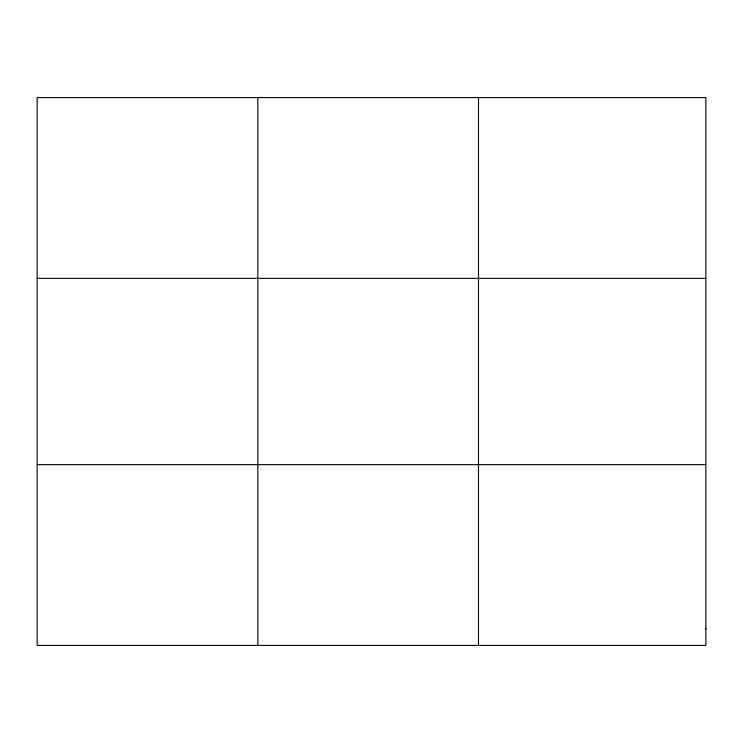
<?xml version="1.0" encoding="UTF-8"?>
<svg xmlns="http://www.w3.org/2000/svg" width="743" height="743" viewBox="0 0 743 743"><rect width="100%" height="100%" fill="white"/><g stroke="black" fill="none" stroke-linecap="round" stroke-linejoin="round"><path stroke-width="1.11" d="M257.821 97.584L257.821 645.416M478.492 97.584L478.492 645.416M37.15 278.365L705.85 278.365M37.15 464.635L705.85 464.635M705.85 628.977L705.85 645.416L37.15 645.416L37.15 97.584L705.85 97.584L705.85 628.977"/></g></svg>
